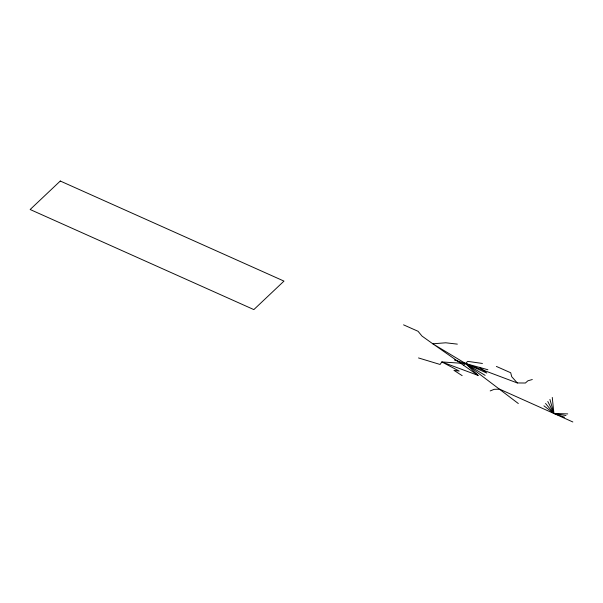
<?xml version="1.0" encoding="UTF-8"?>
<svg xmlns="http://www.w3.org/2000/svg" width="603" height="603" viewBox="0 0 603 603"><rect width="100%" height="100%" fill="white"/><g stroke="black" fill="none" stroke-linecap="round" stroke-linejoin="round"><path stroke-width="0.9" d="M463.383 365.373L467.724 361.37L482.445 363.466M490.201 390.917L494.226 389.312L499.683 389.191L572.85 421.972M532.306 379.521L527.911 380.787L525.394 383.018L517.306 382.958L465.591 363.534L454.33 359.961M567.732 413.914L553.916 413.439L543.921 405.827M487.865 369.745L465.591 363.534L441.818 361.936L440.115 364.476L418.497 357.941M457.345 344.132L445.738 342.79L432.796 343.8L421.994 336.067L418.052 331.288L403.558 324.844M565.998 415.52L553.916 413.439L545.542 403.475M564.574 417.261L553.916 413.439L547.795 401.477M478.089 375.413L432.796 343.8L465.591 363.534L478.089 375.413L441.818 361.936L459.177 371.064L453.961 370.355L462.154 375.646M496.375 366.42L510.711 372.767L511.706 376.679L517.306 382.958M518.324 403.528L465.591 363.534L486.772 373.053L479.754 367.257M465.591 363.534L485.136 375.352M549.913 399.412L553.916 413.439L552.265 397.43M60.277 181.028L30.15 209.512L253.848 309.595L283.983 281.104L60.277 181.028"/></g></svg>
